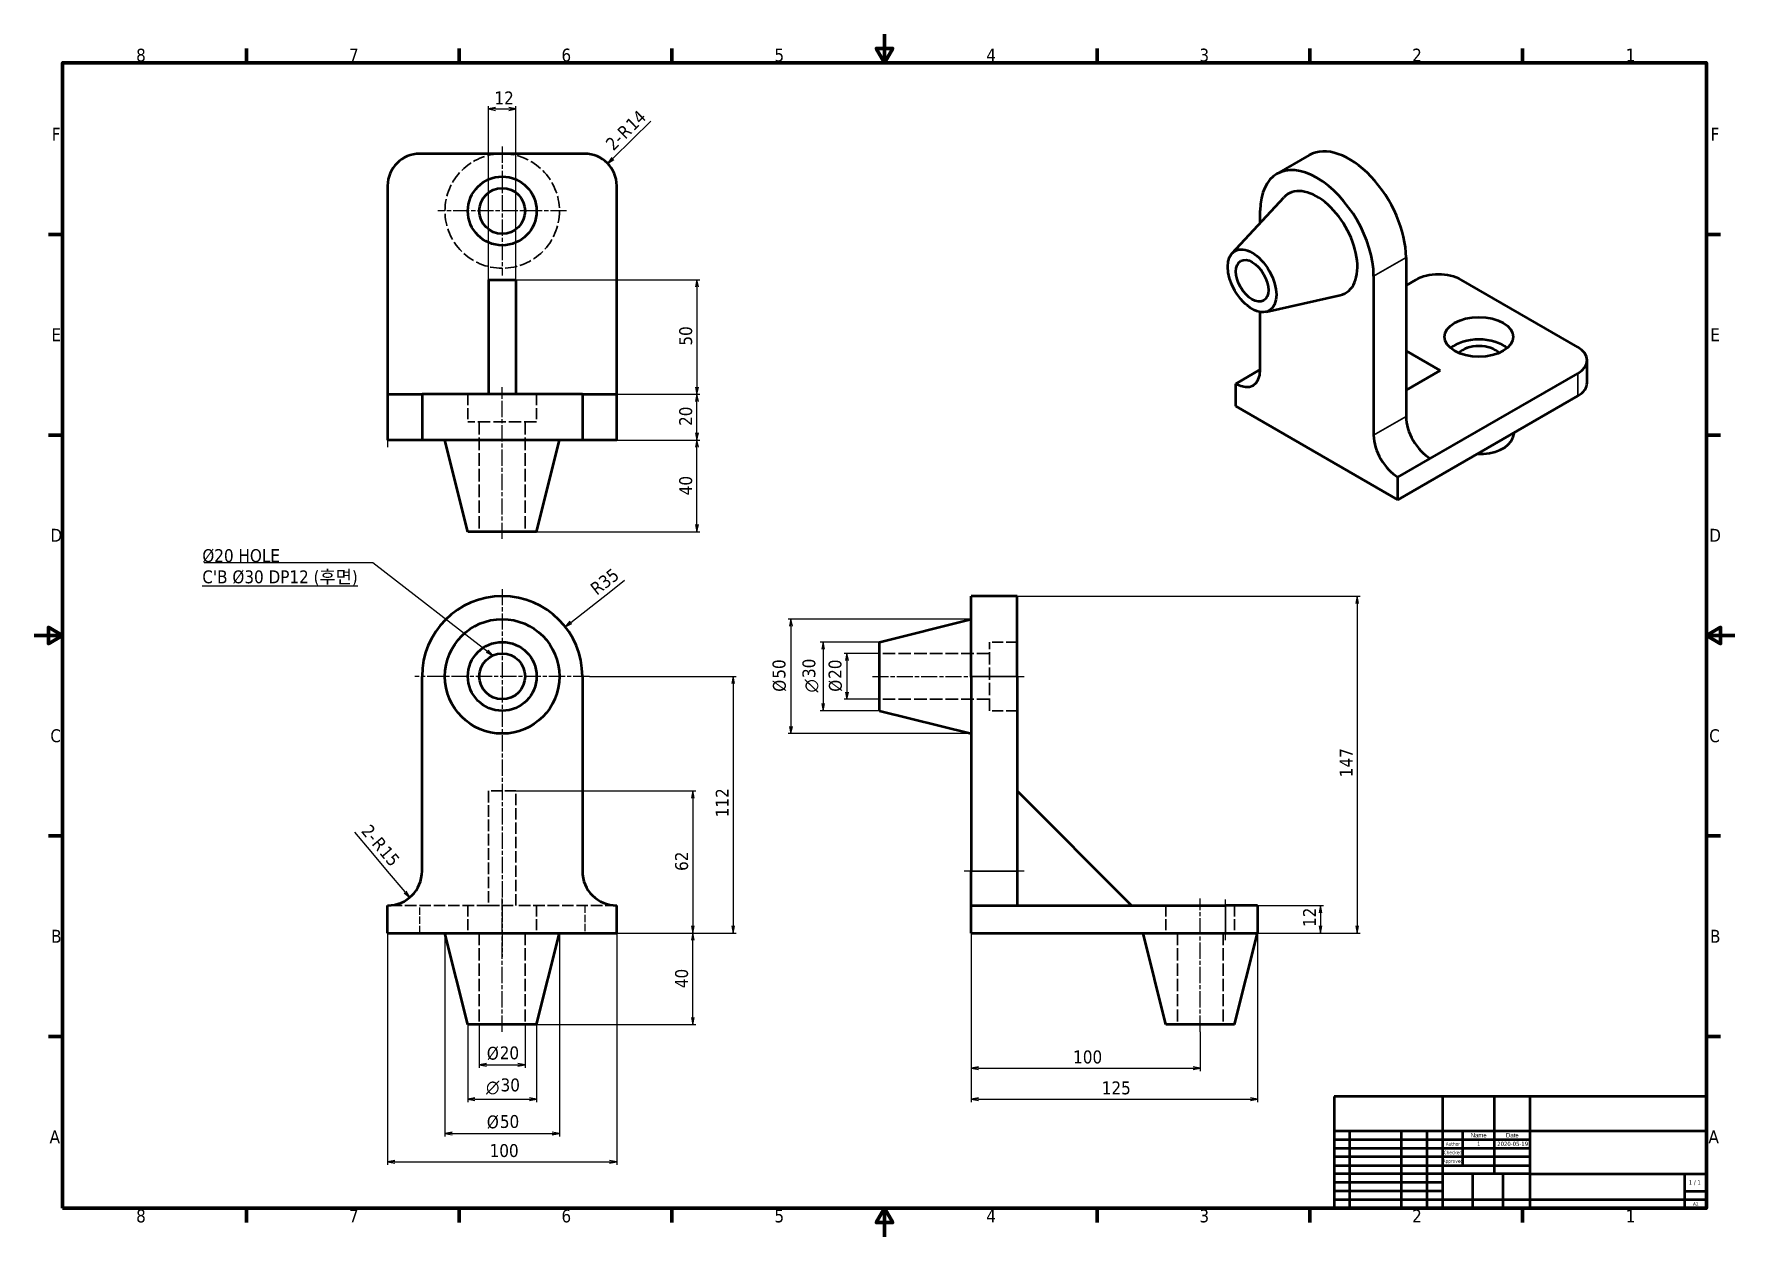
# Model space of a CAD drawing. Header units: millimetres. Extents: x 0 to 743, y 0 to 525.
import ezdxf
from ezdxf.enums import TextEntityAlignment as Align

# ---------------------------------------------------------------- set-up
doc = ezdxf.new("R2010")
doc.units = ezdxf.units.MM
doc.header["$LTSCALE"] = 1.25
doc.linetypes.add('CHAIN', pattern=[0.3543, 0.2362, -0.0295, 0.0591, -0.0295])
doc.linetypes.add('DASHED', pattern=[0.2068, 0.1655, -0.0413])
for name, color, linetype, lineweight in [('Border (ISO)', 7, 'Continuous', 70), ('Center Mark (ISO)', 7, 'Continuous', 25), ('Centerline (ISO)', 7, 'Continuous', 25), ('Dimension (ISO)', 7, 'Continuous', 25), ('Hidden (ISO)', 7, 'DASHED', 35), ('Hidden Narrow (ISO)', 7, 'DASHED', 25), ('Symbol (ISO)', 7, 'Continuous', 25), ('Title (ISO)', 7, 'Continuous', 50), ('Visible (ISO)', 7, 'Continuous', 50), ('Visible Narrow (ISO)', 7, 'Continuous', 35)]:
    doc.layers.add(name, color=color, linetype=linetype, lineweight=lineweight)
doc.styles.add('Note Text (JIS)', font='tahoma.ttf')
doc.styles.add('Text Style12', font='AIGDT___.TTF')
doc.styles.add('Text Style38', font='tahoma.ttf')
doc.styles.add('Text Style39', font='tahoma.ttf')
doc.styles.add('Text Style41', font='tahoma.ttf')
doc.dimstyles.new('Default (JIS)$7', dxfattribs={"dimscale": 1.25, "dimtxt": 4.5, "dimasz": 2.5, "dimexe": 1, "dimexo": 0, "dimgap": 0.8, "dimtad": 1, "dimrnd": 1e-08, "dimdsep": 46, "dimtxsty": 'Note Text (JIS)', "dimblk": 'OPEN', "dimcen": 0.09, "dimdle": 10, "dimclrd": 256, "dimclre": 256, "dimclrt": 256, "dimadec": 0, "dimazin": 2, "dimtfac": 0.777778, "dimtmove": 0, "dimatfit": 3, "dimldrblk": 'OPEN', "dimfxl": 1, "dimtolj": 1, "dimtzin": 0, "dimlwd": -1, "dimlwe": -1, "dimarcsym": 0})

# ---------------------------------------------------------------- blocks, each defined once
blk = doc.blocks.new('Borders Default Border')
at = {"layer": 'Border (ISO)'}
for p, q in [((74.25, 410), (74.25, 414.9)), ((148.5, 410), (148.5, 414.9)), ((222.75, 410), (222.75, 414.9)), ((371.25, 410), (371.25, 414.9)), ((445.5, 410), (445.5, 414.9)), ((519.75, 410), (519.75, 414.9)), ((10, 350), (5.1, 350)), ((584, 350), (588.9, 350)), ((10, 280), (5.1, 280)), ((584, 280), (588.9, 280)), ((10, 140), (5.1, 140)), ((584, 140), (588.9, 140)), ((10, 70), (5.1, 70)), ((584, 70), (588.9, 70)), ((74.25, 10), (74.25, 5.1)), ((148.5, 10), (148.5, 5.1)), ((222.75, 10), (222.75, 5.1)), ((371.25, 10), (371.25, 5.1)), ((445.5, 10), (445.5, 5.1)), ((519.75, 10), (519.75, 5.1))]:
    blk.add_line(p, q, dxfattribs=at)
at = {"layer": 'Border (ISO)', "flags": 128}
for points in [[(297, 420), (297, 410), (294.11, 415), (299.89, 415), (297, 410)], [(10, 10), (10, 410), (584, 410), (584, 10), (10, 10)], [(0, 210), (10, 210), (5, 212.89), (5, 207.11), (10, 210)], [(594, 210), (584, 210), (589, 212.89), (589, 207.11), (584, 210)], [(297, 0), (297, 10), (294.11, 5), (299.89, 5), (297, 10)]]:
    blk.add_lwpolyline(points, dxfattribs=at)
at = {"layer": 'Border (ISO)', "char_height": 4.5, "attachment_point": 7, "style": 'Note Text (JIS)'}
for s, insert in [('8', (35.66, 410.3)), ('7', (109.98, 410.4)), ('6', (184.19, 410.31)), ('5', (258.56, 410.31)), ('4', (332.56, 410.4)), ('3', (406.97, 410.31)), ('2', (481.26, 410.4)), ('1', (555.86, 410.4)), ('F', (6.19, 382.75)), ('F', (585.49, 382.75)), ('E', (6.06, 312.75)), ('E', (585.36, 312.75)), ('D', (5.7, 242.75)), ('D', (585, 242.75)), ('C', (5.69, 172.67)), ('C', (584.99, 172.67)), ('B', (5.98, 102.75)), ('B', (585.28, 102.75)), ('A', (5.44, 32.75)), ('A', (584.74, 32.75)), ('8', (35.66, 5)), ('7', (109.98, 5.1)), ('6', (184.19, 5.01)), ('5', (258.56, 5.01)), ('4', (332.56, 5.1)), ('3', (406.97, 5.01)), ('2', (481.26, 5.1)), ('1', (555.86, 5.1))]:
    blk.add_mtext(s, dxfattribs=dict(at, insert=insert))
blk = doc.blocks.new('Title Blocks JIS')
at = {"layer": 'Title (ISO)'}
for p, q in [((230, 139), (100, 139)), ((100, 139), (100, 100)), ((138, 100), (138, 139)), ((156, 127), (156, 139)), ((168.5, 100), (168.5, 139)), ((230, 100), (230, 139)), ((100, 127), (230, 127)), ((105.5, 100), (105.5, 127)), ((123.5, 100), (123.5, 127)), ((132.5, 100), (132.5, 127)), ((145, 115), (145, 127)), ((156, 112), (156, 127)), ((100, 124), (168.5, 124)), ((100, 121), (168.5, 121)), ((168.5, 118), (100, 118)), ((100, 115), (168.5, 115)), ((138, 112), (100, 112)), ((138, 109), (100, 109)), ((168.5, 112), (138, 112)), ((148.5, 100), (148.5, 112)), ((159, 100), (159, 112)), ((168.5, 112), (230, 112)), ((222.5, 100), (222.5, 112)), ((138, 106), (100, 106)), ((230, 103), (100, 103)), ((222.5, 106), (230, 106)), ((100, 100), (230, 100))]:
    blk.add_line(p, q, dxfattribs=at)
for s, height, style, p in [('Checked', 1.2, 'Text Style41', (141.5, 119.5)), ('Author', 1.2, 'Text Style41', (141.5, 122.5)), ('Approved', 1.2, 'Text Style41', (141.5, 116.5)), ('1 / 1 ', 1.5, 'Text Style39', (226.25, 109))]:
    blk.add_text(s, height=height, dxfattribs=dict(at, style=style)).set_placement(p, align=Align.MIDDLE_CENTER)
at = {"layer": 'Title (ISO)', "char_height": 1.4986, "attachment_point": 5, "style": 'Note Text (JIS)'}
for s, insert, width in [('\\fArial|b0|i0;\\H1.4986;Name', (150.5, 125.5), 10.8457), ('\\fArial|b0|i0;\\H1.4986;Date', (162.25, 125.5), 12.2497)]:
    blk.add_mtext(s, dxfattribs=dict(at, insert=insert, width=width))
at = {"layer": 'Title (ISO)'}
for tag, height, style, p in [('COMPANY', 3.1, 'Text Style38', (199.25, 133)), ('CHECKED_BY', 1.5, 'Text Style39', (150.5, 119.5)), ('CHECKED_DATE', 1.5, 'Text Style39', (162.25, 119.5)), ('ENG_APPROVED_BY', 1.5, 'Text Style39', (150.5, 116.5)), ('ENG_APPROVAL_DATE', 1.5, 'Text Style39', (162.25, 116.5)), ('PART_NUMBER', 3.1, 'Text Style38', (195.5, 107.5))]:
    blk.add_attdef(tag, text='', height=height, dxfattribs=dict(at, style=style)).set_placement(p, align=Align.MIDDLE_CENTER)
at = {"layer": 'Title (ISO)', "style": 'Text Style38'}
blk.add_attdef('TITLE', text='', height=3.1, dxfattribs=at).set_placement((169.5, 126), align=Align.TOP_LEFT)
at = {"layer": 'Title (ISO)'}
for tag, p, height, style in [('AUTHOR_001', (149.91, 121.75), 1.5, 'Text Style39'), ('CREATION_DATE_001', (156.98, 121.75), 1.5, 'Text Style39'), ('Sheet_Size_001', (225.34, 100.89), 1.2, 'Text Style41')]:
    blk.add_attdef(tag, p, '', height=height, dxfattribs=dict(at, style=style))
blk = doc.blocks.new('_Open')
at = {"color": 0, "linetype": 'ByBlock', "lineweight": -2}
for p, q in [((-1, 0.17), (0, 0)), ((-1, -0.17), (0, 0)), ((0, 0), (-1, 0))]:
    blk.add_line(p, q, dxfattribs=at)

msp = doc.modelspace()

# ---------------------------------------------------------------- linework, layer by layer
at = {"layer": 'Center Mark (ISO)', "linetype": 'CHAIN', "ltscale": 23.990969}
for p, q in [((204.37, 475.9), (204.37, 419.65)), ((232.49, 447.77), (176.24, 447.77)), ((204.37, 282.78), (204.37, 122.31)), ((242.49, 244.66), (166.24, 244.66))]:
    msp.add_line(p, q, dxfattribs=at)
at = {"layer": 'Centerline (ISO)', "linetype": 'CHAIN', "ltscale": 23.990969}
for p, q in [((154.37, 370.9), (154.37, 344.65)), ((204.37, 304.65), (204.37, 370.9)), ((365.97, 244.66), (432.22, 244.66)), ((432.22, 159.66), (405.97, 159.66)), ((204.37, 89.53), (204.37, 147.78)), ((509.09, 89.53), (509.09, 147.78)), ((520.09, 129.53), (520.09, 147.78))]:
    msp.add_line(p, q, dxfattribs=at)
at = {"layer": 'Dimension (ISO)'}
for p, q in [((198.37, 447.9), (198.37, 493.55)), ((201.49, 492.93), (198.37, 492.3)), ((201.49, 492.3), (198.37, 492.3)), ((198.37, 492.3), (201.49, 491.68)), ((201.49, 492.3), (207.24, 492.3)), ((210.37, 492.3), (207.24, 492.93)), ((207.24, 492.3), (210.37, 492.3)), ((207.24, 491.68), (210.37, 492.3)), ((210.37, 447.9), (210.37, 493.55)), ((261.24, 479.15), (269.21, 486.93)), ((252.62, 470.73), (261.24, 479.15)), ((252.18, 471.18), (250.39, 468.55)), ((252.62, 470.73), (250.39, 468.55)), ((250.39, 468.55), (253.06, 470.29)), ((198.37, 417.77), (198.37, 447.65)), ((210.37, 417.77), (210.37, 447.65)), ((210.37, 417.77), (290.62, 417.77)), ((289.37, 417.77), (288.74, 414.65)), ((289.37, 414.65), (289.37, 417.77)), ((289.99, 414.65), (289.37, 417.77)), ((289.37, 414.65), (289.37, 370.9)), ((254.37, 367.77), (290.62, 367.77)), ((254.37, 367.77), (290.62, 367.77)), ((288.74, 370.9), (289.37, 367.77)), ((289.37, 367.77), (288.74, 364.65)), ((289.37, 370.9), (289.37, 367.77)), ((289.37, 367.77), (289.99, 370.9)), ((289.37, 364.65), (289.37, 367.77)), ((289.99, 364.65), (289.37, 367.77)), ((289.37, 350.9), (289.37, 364.65)), ((288.74, 350.9), (289.37, 347.77)), ((289.37, 350.9), (289.37, 347.77)), ((289.37, 347.77), (289.99, 350.9)), ((254.37, 347.77), (290.62, 347.77)), ((254.37, 347.77), (290.62, 347.77)), ((289.37, 347.77), (288.74, 344.65)), ((289.37, 344.65), (289.37, 347.77)), ((289.99, 344.65), (289.37, 347.77)), ((289.37, 310.9), (289.37, 344.65)), ((219.37, 307.77), (290.62, 307.77)), ((288.74, 310.9), (289.37, 307.77)), ((289.37, 310.9), (289.37, 307.77)), ((289.37, 307.77), (289.99, 310.9)), ((251.75, 281.88), (257.74, 286.59)), ((234.35, 268.21), (251.75, 281.88)), ((429.09, 279.66), (578.84, 279.66)), ((577.59, 279.66), (576.97, 276.53)), ((577.59, 276.53), (577.59, 279.66)), ((578.22, 276.53), (577.59, 279.66)), ((577.59, 276.53), (577.59, 135.78)), ((233.96, 268.7), (231.89, 266.28)), ((234.35, 268.21), (231.89, 266.28)), ((231.89, 266.28), (234.73, 267.72)), ((409.09, 269.66), (329.17, 269.66)), ((330.42, 269.66), (329.79, 266.53)), ((330.42, 266.53), (330.42, 269.66)), ((331.04, 266.53), (330.42, 269.66)), ((330.42, 266.53), (330.42, 222.78)), ((369.09, 259.66), (343.2, 259.66)), ((344.45, 259.66), (343.83, 256.53)), ((344.45, 256.53), (344.45, 259.66)), ((345.08, 256.53), (344.45, 259.66)), ((344.45, 256.53), (344.45, 232.78)), ((369.09, 254.66), (353.62, 254.66)), ((354.87, 254.66), (354.25, 251.53)), ((354.87, 251.53), (354.87, 254.66)), ((355.5, 251.53), (354.87, 254.66)), ((354.87, 251.53), (354.87, 237.78)), ((242.49, 244.66), (306.46, 244.66)), ((305.21, 244.66), (304.59, 241.53)), ((305.21, 241.53), (305.21, 244.66)), ((305.84, 241.53), (305.21, 244.66)), ((305.21, 241.53), (305.21, 135.78)), ((354.25, 237.78), (354.87, 234.66)), ((354.87, 237.78), (354.87, 234.66)), ((354.87, 234.66), (355.5, 237.78)), ((343.83, 232.78), (344.45, 229.66)), ((344.45, 232.78), (344.45, 229.66)), ((344.45, 229.66), (345.08, 232.78)), ((369.09, 234.66), (353.62, 234.66)), ((329.79, 222.78), (330.42, 219.66)), ((330.42, 222.78), (330.42, 219.66)), ((330.42, 219.66), (331.04, 222.78)), ((369.09, 229.66), (343.2, 229.66)), ((409.09, 219.66), (329.17, 219.66)), ((210.37, 194.66), (288.83, 194.66)), ((287.58, 194.66), (286.96, 191.53)), ((287.58, 191.53), (287.58, 194.66)), ((288.21, 191.53), (287.58, 194.66)), ((287.58, 191.53), (287.58, 135.78)), ((147.17, 168.2), (139.99, 176.71)), ((154.37, 159.66), (147.17, 168.2)), ((162.02, 150.58), (154.37, 159.66)), ((161.54, 150.18), (164.04, 148.19)), ((162.02, 150.58), (164.04, 148.19)), ((164.04, 148.19), (162.5, 150.98)), ((534.09, 144.66), (562.84, 144.66)), ((561.59, 144.66), (560.97, 141.53)), ((561.59, 141.53), (561.59, 144.66)), ((562.22, 141.53), (561.59, 144.66)), ((561.59, 141.53), (561.59, 135.78)), ((286.96, 135.78), (287.58, 132.66)), ((287.58, 135.78), (287.58, 132.66)), ((287.58, 132.66), (288.21, 135.78)), ((304.59, 135.78), (305.21, 132.66)), ((305.21, 135.78), (305.21, 132.66)), ((305.21, 132.66), (305.84, 135.78)), ((560.97, 135.78), (561.59, 132.66)), ((561.59, 135.78), (561.59, 132.66)), ((561.59, 132.66), (562.22, 135.78)), ((576.97, 135.78), (577.59, 132.66)), ((577.59, 135.78), (577.59, 132.66)), ((577.59, 132.66), (578.22, 135.78)), ((154.37, 132.66), (154.37, 31.55)), ((179.37, 132.66), (179.37, 43.91)), ((229.37, 132.66), (229.37, 43.91)), ((254.37, 132.66), (254.37, 31.55)), ((254.37, 132.66), (288.83, 132.66)), ((254.37, 132.66), (288.83, 132.66)), ((254.37, 132.66), (306.46, 132.66)), ((287.58, 132.66), (286.96, 129.53)), ((287.58, 129.53), (287.58, 132.66)), ((288.21, 129.53), (287.58, 132.66)), ((287.58, 95.78), (287.58, 129.53)), ((409.09, 132.66), (409.09, 72.41)), ((409.09, 132.66), (409.09, 58.9)), ((520.22, 132.66), (578.84, 132.66)), ((534.09, 132.66), (562.84, 132.66)), ((534.09, 132.66), (534.09, 58.9)), ((189.37, 92.66), (189.37, 58.9)), ((194.37, 92.66), (194.37, 73.87)), ((214.37, 92.66), (214.37, 73.87)), ((219.37, 92.66), (219.37, 58.9)), ((219.37, 92.66), (288.83, 92.66)), ((286.96, 95.78), (287.58, 92.66)), ((287.58, 95.78), (287.58, 92.66)), ((287.58, 92.66), (288.21, 95.78)), ((509.09, 89.53), (509.09, 72.41)), ((197.49, 75.75), (194.37, 75.12)), ((197.49, 75.12), (194.37, 75.12)), ((194.37, 75.12), (197.49, 74.5)), ((197.49, 75.12), (211.24, 75.12)), ((214.37, 75.12), (211.24, 75.75)), ((211.24, 75.12), (214.37, 75.12)), ((211.24, 74.5), (214.37, 75.12)), ((412.22, 74.28), (409.09, 73.66)), ((509.09, 73.66), (505.97, 74.28)), ((412.22, 73.66), (409.09, 73.66)), ((409.09, 73.66), (412.22, 73.03)), ((412.22, 73.66), (505.97, 73.66)), ((505.97, 73.66), (509.09, 73.66)), ((505.97, 73.03), (509.09, 73.66)), ((192.49, 60.77), (189.37, 60.15)), ((192.49, 60.15), (189.37, 60.15)), ((189.37, 60.15), (192.49, 59.52)), ((192.49, 60.15), (216.24, 60.15)), ((219.37, 60.15), (216.24, 60.77)), ((216.24, 60.15), (219.37, 60.15)), ((216.24, 59.52), (219.37, 60.15)), ((412.22, 60.77), (409.09, 60.15)), ((412.22, 60.15), (409.09, 60.15)), ((409.09, 60.15), (412.22, 59.52)), ((412.22, 60.15), (530.97, 60.15)), ((534.09, 60.15), (530.97, 60.77)), ((530.97, 60.15), (534.09, 60.15)), ((530.97, 59.52), (534.09, 60.15)), ((182.49, 45.78), (179.37, 45.16)), ((182.49, 45.16), (179.37, 45.16)), ((179.37, 45.16), (182.49, 44.53)), ((182.49, 45.16), (226.24, 45.16)), ((229.37, 45.16), (226.24, 45.78)), ((226.24, 45.16), (229.37, 45.16)), ((226.24, 44.53), (229.37, 45.16)), ((157.49, 33.42), (154.37, 32.8)), ((157.49, 32.8), (154.37, 32.8)), ((154.37, 32.8), (157.49, 32.17)), ((157.49, 32.8), (251.24, 32.8)), ((254.37, 32.8), (251.24, 33.42)), ((251.24, 32.8), (254.37, 32.8)), ((251.24, 32.17), (254.37, 32.8))]:
    msp.add_line(p, q, dxfattribs=at)
at = {"layer": 'Hidden (ISO)', "ltscale": 23.210833}
for p, q in [((189.37, 367.77), (189.37, 355.77)), ((219.37, 367.77), (219.37, 355.77)), ((429.09, 259.66), (417.09, 259.66)), ((429.09, 229.66), (417.09, 229.66)), ((210.37, 194.66), (198.37, 194.66)), ((189.37, 144.66), (189.37, 132.66)), ((198.37, 144.66), (210.37, 144.66)), ((219.37, 144.66), (219.37, 132.66)), ((494.09, 144.66), (494.09, 132.66)), ((524.09, 144.66), (524.09, 132.66))]:
    msp.add_line(p, q, dxfattribs=at)
at = {"layer": 'Hidden (ISO)', "ltscale": 26.042492}
for p, q in [((219.37, 355.77), (189.37, 355.77)), ((417.09, 229.66), (417.09, 259.66))]:
    msp.add_line(p, q, dxfattribs=at)
at = {"layer": 'Hidden (ISO)', "ltscale": 26.526665}
for p, q in [((194.37, 355.77), (194.37, 307.77)), ((214.37, 355.77), (214.37, 307.77)), ((417.09, 254.66), (369.09, 254.66)), ((417.09, 234.66), (369.09, 234.66))]:
    msp.add_line(p, q, dxfattribs=at)
at = {"layer": 'Hidden (ISO)', "ltscale": 24.17795}
for p, q in [((198.37, 194.66), (198.37, 144.66)), ((210.37, 144.66), (210.37, 194.66))]:
    msp.add_line(p, q, dxfattribs=at)
at = {"layer": 'Hidden (ISO)', "ltscale": 24.316109}
for p, q in [((198.37, 144.66), (154.37, 144.66)), ((254.37, 144.66), (210.37, 144.66))]:
    msp.add_line(p, q, dxfattribs=at)
at = {"layer": 'Hidden (ISO)', "ltscale": 25.789812}
for p, q in [((194.37, 132.66), (194.37, 92.66)), ((214.37, 132.66), (214.37, 92.66)), ((499.09, 132.66), (499.09, 92.66)), ((519.09, 132.66), (519.09, 92.66))]:
    msp.add_line(p, q, dxfattribs=at)
at = {"layer": 'Hidden (ISO)', "ltscale": 25.31909}
msp.add_circle((204.37, 447.77), 25, dxfattribs=at)
at = {"layer": 'Hidden Narrow (ISO)', "ltscale": 15.473887}
for p, q in [((168.37, 132.66), (168.37, 144.66)), ((240.37, 144.66), (240.37, 132.66))]:
    msp.add_line(p, q, dxfattribs=at)
at = {"layer": 'Visible (ISO)'}
for p, q in [((240.37, 472.77), (168.37, 472.77)), ((556.66, 472.12), (542.52, 463.95)), ((154.37, 458.77), (154.37, 367.77)), ((254.37, 367.77), (254.37, 458.77)), ((523.02, 429.33), (545.5, 453.67)), ((535.27, 442.59), (535.27, 447.93)), ((598.91, 427.52), (598.91, 358.11)), ((198.37, 417.77), (210.37, 417.77)), ((198.37, 417.77), (198.37, 367.77)), ((210.37, 417.77), (210.37, 367.77)), ((584.77, 419.35), (584.77, 349.95)), ((603.15, 417.72), (598.91, 415.27)), ((673.86, 388.33), (622.95, 417.72)), ((537.79, 403.76), (570.11, 411.06)), ((535.27, 378.53), (535.27, 403.72)), ((613.76, 378.12), (598.91, 386.69)), ((677.96, 372.81), (677.96, 382.61)), ((535.27, 378.53), (524.66, 372.4)), ((524.66, 362.61), (524.66, 372.4)), ((613.76, 378.12), (598.91, 369.55)), ((609.51, 339.74), (673.86, 376.89)), ((154.37, 367.77), (169.37, 367.77)), ((154.37, 367.77), (154.37, 347.77)), ((239.37, 367.77), (169.37, 367.77)), ((169.37, 367.77), (169.37, 347.77)), ((239.37, 367.77), (254.37, 367.77)), ((239.37, 367.77), (239.37, 347.77)), ((254.37, 347.77), (254.37, 367.77)), ((595.37, 321.78), (673.86, 367.1)), ((524.66, 362.61), (595.37, 321.78)), ((645.49, 348.83), (646.21, 351.13)), ((169.37, 347.77), (154.37, 347.77)), ((239.37, 347.77), (169.37, 347.77)), ((189.37, 307.77), (179.37, 347.77)), ((219.37, 307.77), (229.37, 347.77)), ((254.37, 347.77), (239.37, 347.77)), ((595.37, 331.58), (609.51, 339.74)), ((595.37, 321.78), (595.37, 331.58)), ((219.37, 307.77), (189.37, 307.77)), ((409.09, 244.66), (409.09, 279.66)), ((429.09, 279.66), (409.09, 279.66)), ((429.09, 244.66), (429.09, 279.66)), ((369.09, 259.66), (409.09, 269.66)), ((369.09, 229.66), (369.09, 259.66)), ((169.37, 159.66), (169.37, 244.66)), ((239.37, 244.66), (239.37, 159.66)), ((409.09, 244.66), (409.09, 159.66)), ((429.09, 244.66), (429.09, 159.66)), ((369.09, 229.66), (409.09, 219.66)), ((479.09, 144.66), (429.09, 194.66)), ((409.09, 144.66), (409.09, 159.66)), ((429.09, 159.66), (429.09, 144.66)), ((154.37, 132.66), (154.37, 144.66)), ((254.37, 132.66), (254.37, 144.66)), ((409.09, 144.66), (429.09, 144.66)), ((409.09, 132.66), (409.09, 144.66)), ((429.09, 144.66), (520.09, 144.66)), ((534.09, 144.66), (520.09, 144.66)), ((534.09, 144.66), (534.09, 132.66)), ((154.37, 132.66), (254.37, 132.66)), ((189.37, 92.66), (179.37, 132.66)), ((219.37, 92.66), (229.37, 132.66)), ((409.09, 132.66), (520.09, 132.66)), ((494.09, 92.66), (484.09, 132.66)), ((520.09, 132.66), (534.09, 132.66)), ((524.09, 92.66), (534.09, 132.66)), ((219.37, 92.66), (189.37, 92.66)), ((524.09, 92.66), (494.09, 92.66))]:
    msp.add_line(p, q, dxfattribs=at)
for centre, radius in [((204.37, 447.77), 15), ((204.37, 447.77), 10), ((204.37, 244.66), 25), ((204.37, 244.66), 15), ((204.37, 244.66), 10)]:
    msp.add_circle(centre, radius, dxfattribs=at)
for centre, radius, start, end in [((168.37, 458.77), 14, 90, 180), ((240.37, 458.77), 14, 0, 90), ((204.37, 244.66), 35, 0, 180), ((154.37, 159.66), 15, 270, 0), ((254.37, 159.66), 15, 180, 270)]:
    msp.add_arc(centre, radius, start, end, dxfattribs=at)
for centre, major_axis, start_param, end_param in [((574.16, 441.81), (-17.5, 30.31), 3.926991, 6.283185), ((560.02, 433.64), (-17.5, 30.31), 3.926991, 7.068583), ((560.02, 433.64), (12.5, -21.65), 6.105475, 9.602489), ((613.05, 412), (-14, 0), 3.926991, 5.497787), ((630.73, 383.02), (-15, 0), 3.742857, 5.681921), ((630.73, 383.02), (-10, 0), 3.642525, 5.782253), ((663.96, 382.61), (14, 0), 5.497787, 7.068583), ((524.66, 384.65), (7.5, -12.99), 5.497787, 7.068583), ((663.96, 372.81), (14, 0), 5.497787, 6.283185), ((609.51, 351.99), (7.5, -12.99), 3.926991, 5.497787), ((595.37, 343.83), (-7.5, 12.99), 0.785398, 2.356194), ((630.73, 350.36), (15, 0), 4.656718, 6.105475)]:
    msp.add_ellipse(centre, major_axis=major_axis, ratio=0.57735, start_param=start_param, end_param=end_param, dxfattribs=at)
for centre, major_axis in [((531.73, 417.31), (-7.5, 12.99)), ((531.73, 417.31), (-5, 8.66)), ((630.73, 392.82), (-15, 0))]:
    msp.add_ellipse(centre, major_axis=major_axis, ratio=0.57735, dxfattribs=at)
at = {"layer": 'Visible Narrow (ISO)'}
for p, q in [((598.91, 427.52), (584.77, 419.35)), ((673.86, 367.1), (673.86, 376.89)), ((584.77, 349.95), (598.91, 358.11)), ((429.09, 244.66), (409.09, 244.66)), ((409.09, 159.66), (429.09, 159.66)), ((520.09, 132.66), (520.09, 144.66))]:
    msp.add_line(p, q, dxfattribs=at)

# ---------------------------------------------------------------- block references
at = {"xscale": 1.25, "yscale": 1.25, "zscale": 1.25}
msp.add_blockref('Borders Default Border', (0, 0), dxfattribs=at)
msp.add_blockref('Title Blocks JIS', (442.5, -112.5), dxfattribs=at).add_auto_attribs({'CREATION_DATE_001': '2020-05-19', 'AUTHOR_001': '1', 'Sheet_Size_001': 'A2'})

# ---------------------------------------------------------------- texts
at = {"layer": 'Dimension (ISO)', "attachment_point": 7}
for s, insert, char_height, style in [('12', (200.99, 494.3), 5.625, 'Note Text (JIS)'), ('Ø', (197.66, 77.12), 5.62, 'Note Text (JIS)'), ('20', (203.29, 77.44), 5.625, 'Note Text (JIS)'), ('100', (453.6, 75.66), 5.625, 'Note Text (JIS)'), ('\\fAIGDT|b0|i0|p0;n', (197.32, 62.15), 5.625, 'Text Style12'), ('30', (203.66, 63.44), 5.625, 'Note Text (JIS)'), ('125', (466.1, 62.15), 5.625, 'Note Text (JIS)'), ('Ø', (197.66, 47.16), 5.62, 'Note Text (JIS)'), ('50', (203.35, 47.48), 5.625, 'Note Text (JIS)'), ('100', (198.88, 34.8), 5.625, 'Note Text (JIS)')]:
    msp.add_mtext(s, dxfattribs=dict(at, insert=insert, char_height=char_height, style=style))
for s, insert, char_height, rotation, style in [('14', (261.66, 482.35), 5.625, 44.3115, 'Note Text (JIS)'), ('R', (258.02, 478.8), 5.62, 44.3115, 'Note Text (JIS)'), ('2-', (252.88, 473.78), 5.625, 44.3115, 'Note Text (JIS)'), ('50', (287.37, 389.01), 5.625, 90, 'Note Text (JIS)'), ('20', (287.37, 353.96), 5.625, 90, 'Note Text (JIS)'), ('40', (287.37, 323.7), 5.625, 90, 'Note Text (JIS)'), ('35', (249.37, 282.55), 5.625, 38.15354, 'Note Text (JIS)'), ('R', (245.68, 279.8), 5.62, 38.15354, 'Note Text (JIS)'), ('50', (328.1, 243.64), 5.625, 90, 'Note Text (JIS)'), ('30', (341.16, 243.95), 5.625, 90, 'Note Text (JIS)'), ('20', (352.56, 243.58), 5.625, 90, 'Note Text (JIS)'), ('Ø', (328.42, 237.95), 5.62, 90, 'Note Text (JIS)'), ('\\fAIGDT|b0|i0|p0;n', (342.45, 237.61), 5.625, 90, 'Text Style12'), ('Ø', (352.87, 237.95), 5.62, 90, 'Note Text (JIS)'), ('147', (575.59, 200.67), 5.625, 90, 'Note Text (JIS)'), ('112', (303.21, 183.17), 5.625, 90, 'Note Text (JIS)'), ('2-', (142.52, 177), 5.625, 310.13231, 'Note Text (JIS)'), ('R', (147.15, 171.51), 5.62, 310.13231, 'Note Text (JIS)'), ('15', (150.33, 167.55), 5.625, 310.13231, 'Note Text (JIS)'), ('62', (285.58, 159.75), 5.625, 90, 'Note Text (JIS)'), ('12', (559.59, 135.28), 5.625, 90, 'Note Text (JIS)'), ('40', (285.58, 108.59), 5.625, 90, 'Note Text (JIS)')]:
    msp.add_mtext(s, dxfattribs=dict(at, insert=insert, char_height=char_height, rotation=rotation, style=style))
at = {"layer": 'Symbol (ISO)', "insert": (73.47, 300.18), "char_height": 5.625, "width": 71.3518, "attachment_point": 1, "line_spacing_factor": 0.987884, "style": 'Note Text (JIS)'}
msp.add_mtext("\\fTahoma|b0|i0;Ø20 HOLE\\P\\L\\fTahoma|b0|i0;C'B Ø30 DP12 (후면)", dxfattribs=at)

# ---------------------------------------------------------------- leaders
at = {"layer": 'Symbol (ISO)', "annotation_type": 0, "has_hookline": 1, "hookline_direction": 1, "text_width": 70.58}
msp.add_leader([(200.19, 253.74), (147.95, 294.21), (144.82, 294.21)], dimstyle='Default (JIS)$7', override={"dimgap": 0, "dimtad": 1}, dxfattribs=at)

doc.saveas('drawing.dxf')
